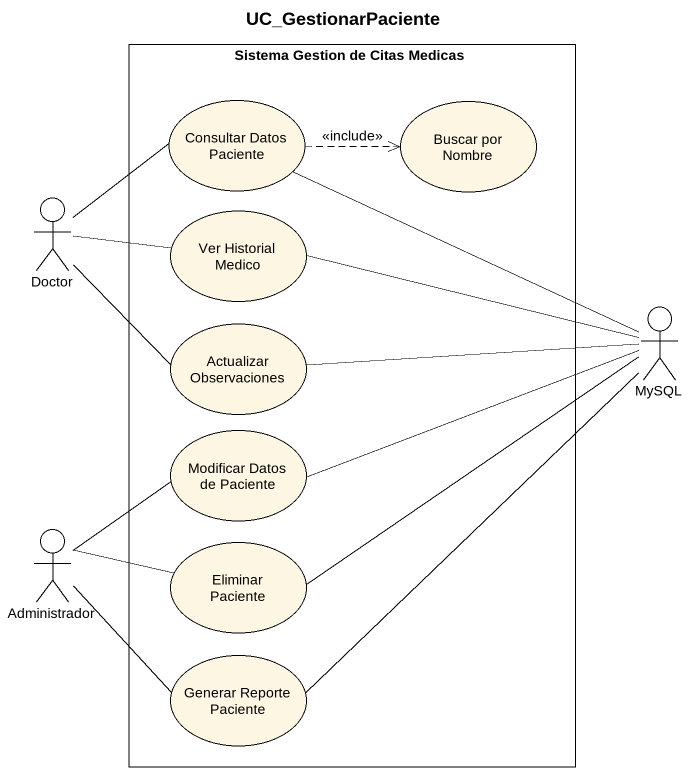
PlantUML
@startuml
title UC_GestionarPaciente
rectangle "Sistema Gestion de Citas Medicas" as Sistema_Gestion_de_Citas {
  usecase "Consultar Datos Paciente" as Consultar_Datos_Paciente
  usecase "Buscar por Nombre" as Buscar_por_Nombre
  usecase "Ver Historial Medico" as Ver_Historial_Medico
  usecase "Actualizar Observaciones" as Actualizar_Observaciones
  usecase "Modificar Datos de Paciente" as Modificar_Datos_de_Paciente
  usecase "Eliminar Paciente" as Eliminar_Paciente
  usecase "Generar Reporte Paciente" as Generar_Reporte_Paciente
}
actor Doctor
actor MySQL
actor Administrador
Consultar_Datos_Paciente .right.> Buscar_por_Nombre : <<include>>
Consultar_Datos_Paciente -right- MySQL
Doctor -right- Consultar_Datos_Paciente
Doctor -right- Ver_Historial_Medico
Doctor -- Actualizar_Observaciones
Ver_Historial_Medico -right- MySQL
Actualizar_Observaciones -right- MySQL
Modificar_Datos_de_Paciente -right- MySQL
Administrador -up- Modificar_Datos_de_Paciente
Administrador -right- Eliminar_Paciente
Administrador -- Generar_Reporte_Paciente
Eliminar_Paciente -right- MySQL
Generar_Reporte_Paciente -up- MySQL
@enduml
